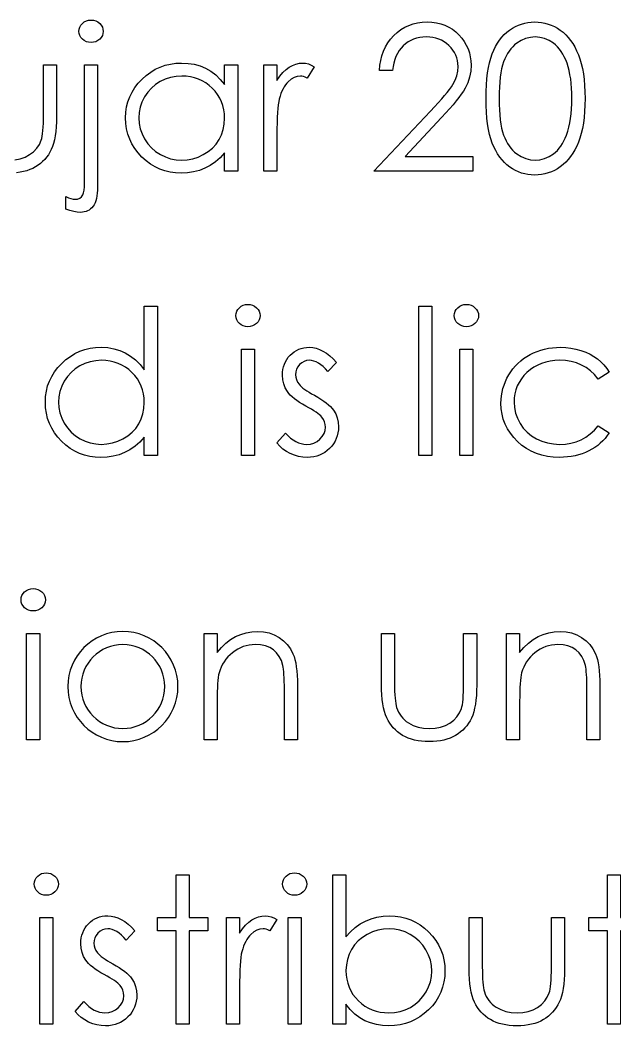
# Model space of a CAD drawing. Header units: millimetres. Extents: x -143 to 157, y 0 to 129.
# Drawn here: x -20.26 to -5.97, y 105.12 to 129.3 of the extents above; entities that cross this region are included whole.
import ezdxf

# ---------------------------------------------------------------- set-up
doc = ezdxf.new("R2010")
doc.units = ezdxf.units.MM

msp = doc.modelspace()

# ---------------------------------------------------------------- linework, layer by layer
at = {"color": 7, "linetype": 'Continuous', "flags": 128}
for points in [[(-18.556, 129.297), (-18.497, 129.292), (-18.443, 129.277), (-18.394, 129.252), (-18.349, 129.218), (-18.312, 129.176), (-18.285, 129.13), (-18.27, 129.08), (-18.264, 129.026), (-18.264, 129.026), (-18.27, 128.974), (-18.285, 128.925), (-18.312, 128.879), (-18.349, 128.838), (-18.394, 128.803), (-18.443, 128.778), (-18.497, 128.763), (-18.556, 128.759), (-18.556, 128.759), (-18.615, 128.763), (-18.669, 128.778), (-18.718, 128.803), (-18.763, 128.838), (-18.8, 128.879), (-18.826, 128.925), (-18.842, 128.974), (-18.847, 129.026), (-18.847, 129.026), (-18.842, 129.08), (-18.826, 129.13), (-18.8, 129.176), (-18.763, 129.218), (-18.718, 129.252), (-18.669, 129.277), (-18.615, 129.292), (-18.556, 129.297)], [(-11.309, 128.085), (-11.623, 128.085), (-11.623, 128.085), (-11.615, 128.21), (-11.596, 128.329), (-11.569, 128.442), (-11.531, 128.55), (-11.484, 128.652), (-11.427, 128.749), (-11.361, 128.839), (-11.284, 128.924), (-11.201, 129.001), (-11.112, 129.068), (-11.019, 129.124), (-10.921, 129.17), (-10.818, 129.206), (-10.711, 129.232), (-10.599, 129.247), (-10.482, 129.252), (-10.482, 129.252), (-10.367, 129.247), (-10.257, 129.232), (-10.153, 129.209), (-10.054, 129.175), (-9.961, 129.131), (-9.874, 129.078), (-9.792, 129.015), (-9.717, 128.942), (-9.648, 128.863), (-9.589, 128.78), (-9.539, 128.694), (-9.497, 128.605), (-9.466, 128.512), (-9.443, 128.415), (-9.429, 128.315), (-9.424, 128.212), (-9.424, 128.212), (-9.433, 128.066), (-9.461, 127.925), (-9.506, 127.789), (-9.569, 127.657), (-9.61, 127.59), (-9.659, 127.516), (-9.717, 127.437), (-9.783, 127.353), (-9.858, 127.262), (-9.94, 127.166), (-10.032, 127.064), (-10.132, 126.956), (-10.132, 126.956), (-11.008, 126.021), (-11.008, 126.021), (-9.379, 126.021), (-9.379, 126.021), (-9.379, 125.662), (-9.379, 125.662), (-11.758, 125.662), (-11.758, 125.662), (-10.4, 127.111), (-10.4, 127.111), (-10.301, 127.215), (-10.212, 127.311), (-10.131, 127.401), (-10.06, 127.484), (-9.997, 127.56), (-9.943, 127.629), (-9.899, 127.691), (-9.863, 127.747), (-9.809, 127.852), (-9.769, 127.96), (-9.746, 128.07), (-9.738, 128.184), (-9.738, 128.184), (-9.742, 128.255), (-9.752, 128.324), (-9.769, 128.39), (-9.793, 128.454), (-9.825, 128.515), (-9.863, 128.573), (-9.907, 128.63), (-9.959, 128.684), (-10.015, 128.733), (-10.075, 128.775), (-10.137, 128.811), (-10.203, 128.841), (-10.273, 128.864), (-10.344, 128.88), (-10.419, 128.89), (-10.498, 128.893), (-10.498, 128.893), (-10.58, 128.89), (-10.658, 128.88), (-10.733, 128.863), (-10.805, 128.84), (-10.873, 128.81), (-10.937, 128.774), (-10.998, 128.73), (-11.056, 128.681), (-11.108, 128.625), (-11.155, 128.564), (-11.195, 128.498), (-11.23, 128.426), (-11.259, 128.349), (-11.282, 128.266), (-11.298, 128.179), (-11.309, 128.085)], [(-9.065, 127.411), (-9.063, 127.579), (-9.056, 127.738), (-9.044, 127.887), (-9.028, 128.026), (-9.008, 128.155), (-8.982, 128.274), (-8.952, 128.383), (-8.917, 128.483), (-8.879, 128.575), (-8.836, 128.661), (-8.789, 128.741), (-8.739, 128.816), (-8.685, 128.885), (-8.627, 128.948), (-8.565, 129.005), (-8.5, 129.057), (-8.431, 129.102), (-8.36, 129.142), (-8.288, 129.176), (-8.213, 129.203), (-8.136, 129.225), (-8.058, 129.24), (-7.978, 129.249), (-7.895, 129.252), (-7.895, 129.252), (-7.812, 129.249), (-7.73, 129.24), (-7.651, 129.225), (-7.573, 129.203), (-7.497, 129.176), (-7.423, 129.142), (-7.351, 129.102), (-7.282, 129.056), (-7.215, 129.004), (-7.151, 128.945), (-7.092, 128.881), (-7.036, 128.81), (-6.983, 128.733), (-6.934, 128.651), (-6.889, 128.562), (-6.847, 128.466), (-6.81, 128.364), (-6.777, 128.253), (-6.75, 128.134), (-6.727, 128.006), (-6.71, 127.87), (-6.697, 127.725), (-6.69, 127.572), (-6.687, 127.411), (-6.687, 127.411), (-6.69, 127.25), (-6.697, 127.098), (-6.71, 126.954), (-6.726, 126.819), (-6.749, 126.692), (-6.776, 126.573), (-6.808, 126.462), (-6.845, 126.361), (-6.886, 126.266), (-6.931, 126.178), (-6.98, 126.095), (-7.032, 126.018), (-7.088, 125.947), (-7.149, 125.883), (-7.212, 125.824), (-7.28, 125.771), (-7.35, 125.725), (-7.422, 125.684), (-7.496, 125.65), (-7.572, 125.622), (-7.65, 125.601), (-7.73, 125.585), (-7.812, 125.575), (-7.895, 125.573), (-7.895, 125.573), (-7.978, 125.575), (-8.058, 125.585), (-8.136, 125.6), (-8.212, 125.621), (-8.286, 125.648), (-8.359, 125.681), (-8.429, 125.721), (-8.497, 125.765), (-8.562, 125.817), (-8.624, 125.873), (-8.681, 125.937), (-8.735, 126.006), (-8.786, 126.08), (-8.833, 126.161), (-8.876, 126.248), (-8.915, 126.34), (-8.95, 126.441), (-8.981, 126.551), (-9.006, 126.671), (-9.028, 126.8), (-9.044, 126.938), (-9.056, 127.086), (-9.063, 127.244), (-9.065, 127.411)], [(-8.751, 127.412), (-8.75, 127.272), (-8.744, 127.14), (-8.736, 127.017), (-8.725, 126.903), (-8.709, 126.798), (-8.691, 126.701), (-8.669, 126.614), (-8.644, 126.535), (-8.615, 126.463), (-8.584, 126.396), (-8.549, 126.333), (-8.511, 126.274), (-8.47, 126.22), (-8.426, 126.171), (-8.378, 126.126), (-8.328, 126.085), (-8.221, 126.018), (-8.112, 125.97), (-8, 125.941), (-7.885, 125.932), (-7.885, 125.932), (-7.769, 125.941), (-7.657, 125.969), (-7.549, 126.016), (-7.444, 126.082), (-7.395, 126.122), (-7.348, 126.166), (-7.305, 126.216), (-7.264, 126.27), (-7.227, 126.328), (-7.193, 126.392), (-7.162, 126.46), (-7.134, 126.532), (-7.134, 126.532), (-7.103, 126.626), (-7.076, 126.725), (-7.053, 126.828), (-7.034, 126.935), (-7.02, 127.047), (-7.01, 127.164), (-7.003, 127.286), (-7.001, 127.412), (-7.001, 127.412), (-7.003, 127.539), (-7.008, 127.659), (-7.018, 127.773), (-7.031, 127.882), (-7.048, 127.985), (-7.067, 128.082), (-7.092, 128.173), (-7.119, 128.259), (-7.15, 128.339), (-7.184, 128.412), (-7.22, 128.481), (-7.259, 128.544), (-7.301, 128.601), (-7.347, 128.653), (-7.395, 128.7), (-7.445, 128.74), (-7.551, 128.807), (-7.659, 128.855), (-7.77, 128.883), (-7.885, 128.893), (-7.885, 128.893), (-8, 128.883), (-8.113, 128.855), (-8.222, 128.807), (-8.328, 128.74), (-8.378, 128.7), (-8.425, 128.655), (-8.469, 128.606), (-8.51, 128.552), (-8.548, 128.494), (-8.583, 128.43), (-8.615, 128.363), (-8.643, 128.291), (-8.669, 128.212), (-8.69, 128.125), (-8.709, 128.029), (-8.724, 127.923), (-8.736, 127.809), (-8.744, 127.686), (-8.75, 127.553), (-8.751, 127.412)], [(-20.385, 125.94), (-20.256, 125.965), (-20.138, 126.006), (-20.032, 126.063), (-19.938, 126.134), (-19.861, 126.216), (-19.798, 126.308), (-19.752, 126.41), (-19.752, 126.41), (-19.74, 126.453), (-19.729, 126.504), (-19.72, 126.567), (-19.713, 126.64), (-19.707, 126.723), (-19.703, 126.816), (-19.701, 126.92), (-19.7, 127.034), (-19.7, 127.034), (-19.7, 128.22), (-19.7, 128.22), (-19.386, 128.22), (-19.386, 128.22), (-19.386, 126.975), (-19.386, 126.975), (-19.388, 126.848), (-19.394, 126.729), (-19.403, 126.617), (-19.417, 126.515), (-19.435, 126.42), (-19.457, 126.333), (-19.483, 126.255), (-19.512, 126.184), (-19.546, 126.12), (-19.583, 126.059), (-19.625, 126.001), (-19.67, 125.947), (-19.72, 125.897), (-19.773, 125.85), (-19.83, 125.807), (-19.892, 125.768), (-19.957, 125.732), (-20.027, 125.702), (-20.1, 125.676), (-20.177, 125.655), (-20.259, 125.639), (-20.345, 125.627)], [(-18.713, 128.22), (-18.399, 128.22), (-18.399, 128.22), (-18.399, 125.289), (-18.399, 125.289), (-18.4, 125.211), (-18.406, 125.139), (-18.414, 125.073), (-18.426, 125.011), (-18.441, 124.956), (-18.46, 124.905), (-18.482, 124.86), (-18.508, 124.821), (-18.537, 124.787), (-18.568, 124.757), (-18.601, 124.732), (-18.638, 124.712), (-18.676, 124.696), (-18.718, 124.684), (-18.761, 124.677), (-18.807, 124.675), (-18.807, 124.675), (-18.889, 124.68), (-18.974, 124.696), (-19.065, 124.721), (-19.162, 124.756), (-19.162, 124.756), (-19.162, 125.058), (-19.162, 125.058), (-19.101, 125.028), (-19.044, 125.007), (-18.99, 124.994), (-18.939, 124.989), (-18.939, 124.989), (-18.88, 124.996), (-18.828, 125.017), (-18.786, 125.051), (-18.751, 125.099), (-18.751, 125.099), (-18.734, 125.144), (-18.722, 125.207), (-18.715, 125.29), (-18.713, 125.391), (-18.713, 125.391), (-18.713, 128.22)], [(-15.033, 128.22), (-15.033, 125.662), (-15.033, 125.662), (-15.347, 125.662), (-15.347, 125.662), (-15.347, 126.105), (-15.347, 126.105), (-15.456, 125.987), (-15.57, 125.886), (-15.692, 125.802), (-15.82, 125.735), (-15.954, 125.683), (-16.093, 125.647), (-16.24, 125.625), (-16.392, 125.618), (-16.392, 125.618), (-16.527, 125.624), (-16.658, 125.642), (-16.783, 125.672), (-16.904, 125.714), (-17.019, 125.769), (-17.13, 125.836), (-17.235, 125.914), (-17.335, 126.005), (-17.427, 126.105), (-17.506, 126.209), (-17.573, 126.319), (-17.628, 126.435), (-17.671, 126.556), (-17.701, 126.681), (-17.719, 126.812), (-17.726, 126.948), (-17.726, 126.948), (-17.719, 127.081), (-17.701, 127.21), (-17.67, 127.334), (-17.627, 127.453), (-17.571, 127.567), (-17.504, 127.675), (-17.424, 127.78), (-17.332, 127.879), (-17.231, 127.969), (-17.124, 128.048), (-17.013, 128.114), (-16.897, 128.168), (-16.776, 128.211), (-16.649, 128.241), (-16.518, 128.259), (-16.382, 128.265), (-16.382, 128.265), (-16.226, 128.257), (-16.077, 128.234), (-15.936, 128.195), (-15.803, 128.141), (-15.678, 128.07), (-15.559, 127.98), (-15.45, 127.873), (-15.347, 127.747), (-15.347, 127.747), (-15.347, 128.22), (-15.347, 128.22), (-15.033, 128.22)], [(-14.405, 128.22), (-14.091, 128.22), (-14.091, 128.22), (-14.091, 127.844), (-14.091, 127.844), (-14.02, 127.947), (-13.946, 128.036), (-13.871, 128.108), (-13.794, 128.165), (-13.715, 128.209), (-13.633, 128.24), (-13.551, 128.259), (-13.467, 128.265), (-13.467, 128.265), (-13.402, 128.259), (-13.335, 128.243), (-13.265, 128.216), (-13.194, 128.177), (-13.194, 128.177), (-13.366, 127.905), (-13.366, 127.905), (-13.412, 127.925), (-13.454, 127.94), (-13.492, 127.948), (-13.527, 127.951), (-13.527, 127.951), (-13.602, 127.942), (-13.676, 127.917), (-13.748, 127.875), (-13.82, 127.816), (-13.854, 127.78), (-13.886, 127.74), (-13.916, 127.695), (-13.944, 127.645), (-13.97, 127.59), (-13.994, 127.532), (-14.015, 127.468), (-14.035, 127.4), (-14.035, 127.4), (-14.048, 127.339), (-14.059, 127.264), (-14.069, 127.175), (-14.077, 127.072), (-14.083, 126.955), (-14.088, 126.825), (-14.09, 126.68), (-14.091, 126.522), (-14.091, 126.522), (-14.091, 125.662), (-14.091, 125.662), (-14.405, 125.662), (-14.405, 125.662), (-14.405, 128.22)], [(-16.378, 127.951), (-16.515, 127.942), (-16.647, 127.918), (-16.774, 127.877), (-16.895, 127.819), (-17.007, 127.747), (-17.107, 127.661), (-17.196, 127.562), (-17.272, 127.449), (-17.333, 127.328), (-17.376, 127.203), (-17.403, 127.076), (-17.412, 126.945), (-17.412, 126.945), (-17.402, 126.814), (-17.376, 126.687), (-17.332, 126.562), (-17.271, 126.44), (-17.193, 126.326), (-17.105, 126.226), (-17.004, 126.139), (-16.891, 126.066), (-16.77, 126.007), (-16.645, 125.965), (-16.515, 125.94), (-16.381, 125.932), (-16.381, 125.932), (-16.245, 125.94), (-16.112, 125.965), (-15.984, 126.006), (-15.859, 126.064), (-15.744, 126.136), (-15.641, 126.22), (-15.554, 126.317), (-15.481, 126.424), (-15.422, 126.541), (-15.38, 126.666), (-15.356, 126.797), (-15.347, 126.936), (-15.347, 126.936), (-15.352, 127.041), (-15.366, 127.143), (-15.389, 127.241), (-15.422, 127.333), (-15.464, 127.421), (-15.515, 127.506), (-15.575, 127.585), (-15.645, 127.66), (-15.722, 127.728), (-15.802, 127.787), (-15.888, 127.837), (-15.977, 127.878), (-16.071, 127.91), (-16.169, 127.933), (-16.272, 127.947), (-16.378, 127.951)], [(-16.963, 122.419), (-16.963, 118.829), (-16.963, 118.829), (-17.277, 118.829), (-17.277, 118.829), (-17.277, 119.271), (-17.277, 119.271), (-17.386, 119.154), (-17.5, 119.053), (-17.622, 118.969), (-17.749, 118.901), (-17.883, 118.85), (-18.023, 118.814), (-18.169, 118.791), (-18.322, 118.784), (-18.322, 118.784), (-18.457, 118.79), (-18.587, 118.809), (-18.713, 118.839), (-18.833, 118.881), (-18.948, 118.936), (-19.059, 119.002), (-19.164, 119.081), (-19.265, 119.172), (-19.356, 119.271), (-19.436, 119.376), (-19.502, 119.486), (-19.558, 119.602), (-19.6, 119.722), (-19.631, 119.848), (-19.649, 119.979), (-19.655, 120.115), (-19.655, 120.115), (-19.649, 120.248), (-19.631, 120.377), (-19.6, 120.501), (-19.556, 120.62), (-19.501, 120.733), (-19.434, 120.842), (-19.354, 120.946), (-19.261, 121.045), (-19.16, 121.136), (-19.054, 121.214), (-18.943, 121.281), (-18.826, 121.335), (-18.705, 121.378), (-18.579, 121.408), (-18.448, 121.425), (-18.312, 121.432), (-18.312, 121.432), (-18.155, 121.423), (-18.007, 121.398), (-17.866, 121.355), (-17.733, 121.296), (-17.607, 121.221), (-17.489, 121.128), (-17.379, 121.018), (-17.277, 120.892), (-17.277, 120.892), (-17.277, 122.419), (-17.277, 122.419), (-16.963, 122.419)], [(-14.788, 122.464), (-14.73, 122.459), (-14.676, 122.444), (-14.626, 122.419), (-14.581, 122.384), (-14.543, 122.343), (-14.517, 122.297), (-14.5, 122.247), (-14.495, 122.193), (-14.495, 122.193), (-14.5, 122.14), (-14.517, 122.091), (-14.543, 122.046), (-14.581, 122.004), (-14.626, 121.97), (-14.676, 121.945), (-14.73, 121.93), (-14.788, 121.925), (-14.788, 121.925), (-14.845, 121.93), (-14.898, 121.945), (-14.948, 121.97), (-14.993, 122.004), (-15.03, 122.046), (-15.056, 122.091), (-15.073, 122.14), (-15.078, 122.193), (-15.078, 122.193), (-15.073, 122.247), (-15.056, 122.297), (-15.03, 122.343), (-14.993, 122.384), (-14.948, 122.419), (-14.898, 122.444), (-14.845, 122.459), (-14.788, 122.464)], [(-10.681, 122.419), (-10.367, 122.419), (-10.367, 122.419), (-10.367, 118.829), (-10.367, 118.829), (-10.681, 118.829), (-10.681, 118.829), (-10.681, 122.419)], [(-9.538, 122.464), (-9.48, 122.459), (-9.426, 122.444), (-9.376, 122.419), (-9.331, 122.384), (-9.293, 122.343), (-9.267, 122.297), (-9.25, 122.247), (-9.245, 122.193), (-9.245, 122.193), (-9.25, 122.14), (-9.267, 122.091), (-9.293, 122.046), (-9.331, 122.004), (-9.376, 121.97), (-9.426, 121.945), (-9.48, 121.93), (-9.538, 121.925), (-9.538, 121.925), (-9.595, 121.93), (-9.648, 121.945), (-9.698, 121.97), (-9.743, 122.004), (-9.78, 122.046), (-9.806, 122.091), (-9.823, 122.14), (-9.828, 122.193), (-9.828, 122.193), (-9.823, 122.247), (-9.806, 122.297), (-9.78, 122.343), (-9.743, 122.384), (-9.698, 122.419), (-9.648, 122.444), (-9.595, 122.459), (-9.538, 122.464)], [(-14.944, 121.387), (-14.629, 121.387), (-14.629, 121.387), (-14.629, 118.829), (-14.629, 118.829), (-14.944, 118.829), (-14.944, 118.829), (-14.944, 121.387)], [(-12.655, 121.068), (-12.868, 120.848), (-12.868, 120.848), (-12.924, 120.911), (-12.98, 120.966), (-13.037, 121.012), (-13.091, 121.05), (-13.147, 121.08), (-13.201, 121.101), (-13.256, 121.113), (-13.31, 121.118), (-13.31, 121.118), (-13.376, 121.111), (-13.437, 121.092), (-13.494, 121.059), (-13.545, 121.014), (-13.588, 120.96), (-13.618, 120.902), (-13.636, 120.84), (-13.642, 120.773), (-13.642, 120.773), (-13.637, 120.713), (-13.621, 120.655), (-13.593, 120.597), (-13.555, 120.541), (-13.555, 120.541), (-13.531, 120.512), (-13.5, 120.483), (-13.464, 120.451), (-13.421, 120.419), (-13.372, 120.386), (-13.317, 120.351), (-13.257, 120.315), (-13.19, 120.278), (-13.19, 120.278), (-13.109, 120.231), (-13.034, 120.186), (-12.966, 120.14), (-12.905, 120.095), (-12.851, 120.05), (-12.804, 120.006), (-12.763, 119.962), (-12.729, 119.919), (-12.729, 119.919), (-12.678, 119.828), (-12.64, 119.732), (-12.618, 119.63), (-12.61, 119.523), (-12.61, 119.523), (-12.614, 119.447), (-12.624, 119.375), (-12.64, 119.304), (-12.664, 119.238), (-12.694, 119.173), (-12.731, 119.112), (-12.774, 119.054), (-12.825, 118.999), (-12.88, 118.948), (-12.938, 118.905), (-13, 118.868), (-13.065, 118.838), (-13.134, 118.814), (-13.206, 118.797), (-13.281, 118.788), (-13.36, 118.784), (-13.36, 118.784), (-13.466, 118.79), (-13.569, 118.807), (-13.67, 118.836), (-13.769, 118.876), (-13.862, 118.927), (-13.947, 118.986), (-14.023, 119.054), (-14.091, 119.131), (-14.091, 119.131), (-13.883, 119.368), (-13.883, 119.368), (-13.822, 119.304), (-13.761, 119.25), (-13.699, 119.203), (-13.637, 119.166), (-13.573, 119.136), (-13.508, 119.115), (-13.442, 119.102), (-13.376, 119.098), (-13.376, 119.098), (-13.285, 119.106), (-13.202, 119.129), (-13.126, 119.167), (-13.056, 119.221), (-12.999, 119.285), (-12.957, 119.355), (-12.933, 119.429), (-12.924, 119.51), (-12.924, 119.51), (-12.93, 119.576), (-12.946, 119.64), (-12.973, 119.698), (-13.011, 119.754), (-13.011, 119.754), (-13.035, 119.78), (-13.067, 119.809), (-13.105, 119.84), (-13.15, 119.872), (-13.202, 119.906), (-13.261, 119.941), (-13.326, 119.978), (-13.398, 120.017), (-13.398, 120.017), (-13.476, 120.062), (-13.548, 120.106), (-13.612, 120.15), (-13.671, 120.193), (-13.723, 120.237), (-13.768, 120.28), (-13.807, 120.324), (-13.839, 120.367), (-13.839, 120.367), (-13.89, 120.456), (-13.927, 120.552), (-13.949, 120.653), (-13.956, 120.761), (-13.956, 120.761), (-13.954, 120.831), (-13.945, 120.899), (-13.93, 120.963), (-13.911, 121.025), (-13.885, 121.083), (-13.853, 121.139), (-13.816, 121.191), (-13.773, 121.24), (-13.726, 121.285), (-13.675, 121.324), (-13.622, 121.357), (-13.566, 121.384), (-13.506, 121.405), (-13.444, 121.42), (-13.379, 121.429), (-13.31, 121.432), (-13.31, 121.432), (-13.229, 121.426), (-13.147, 121.409), (-13.065, 121.38), (-12.983, 121.34), (-12.902, 121.289), (-12.82, 121.227), (-12.737, 121.153), (-12.655, 121.068)], [(-9.694, 121.387), (-9.379, 121.387), (-9.379, 121.387), (-9.379, 118.829), (-9.379, 118.829), (-9.694, 118.829), (-9.694, 118.829), (-9.694, 121.387)], [(-6.104, 120.832), (-6.367, 120.669), (-6.367, 120.669), (-6.456, 120.774), (-6.553, 120.865), (-6.658, 120.942), (-6.77, 121.005), (-6.89, 121.054), (-7.019, 121.089), (-7.154, 121.11), (-7.298, 121.118), (-7.298, 121.118), (-7.413, 121.113), (-7.524, 121.099), (-7.629, 121.076), (-7.729, 121.045), (-7.824, 121.003), (-7.915, 120.953), (-8, 120.894), (-8.081, 120.825), (-8.154, 120.75), (-8.217, 120.671), (-8.271, 120.588), (-8.314, 120.501), (-8.349, 120.411), (-8.373, 120.316), (-8.387, 120.217), (-8.392, 120.115), (-8.392, 120.115), (-8.383, 119.981), (-8.357, 119.851), (-8.312, 119.725), (-8.249, 119.603), (-8.171, 119.49), (-8.079, 119.39), (-7.974, 119.304), (-7.856, 119.231), (-7.727, 119.173), (-7.591, 119.131), (-7.447, 119.107), (-7.296, 119.098), (-7.296, 119.098), (-7.157, 119.105), (-7.024, 119.126), (-6.899, 119.161), (-6.779, 119.21), (-6.666, 119.274), (-6.56, 119.351), (-6.46, 119.442), (-6.367, 119.547), (-6.367, 119.547), (-6.104, 119.375), (-6.104, 119.375), (-6.152, 119.307), (-6.203, 119.242), (-6.259, 119.182), (-6.319, 119.126), (-6.382, 119.073), (-6.45, 119.025), (-6.522, 118.98), (-6.597, 118.939), (-6.675, 118.903), (-6.757, 118.871), (-6.84, 118.844), (-6.927, 118.823), (-7.016, 118.806), (-7.109, 118.794), (-7.203, 118.786), (-7.301, 118.784), (-7.301, 118.784), (-7.449, 118.79), (-7.591, 118.808), (-7.726, 118.837), (-7.855, 118.879), (-7.978, 118.932), (-8.094, 118.997), (-8.204, 119.074), (-8.307, 119.163), (-8.401, 119.261), (-8.481, 119.364), (-8.55, 119.471), (-8.606, 119.584), (-8.65, 119.703), (-8.681, 119.825), (-8.7, 119.954), (-8.706, 120.087), (-8.706, 120.087), (-8.704, 120.177), (-8.694, 120.266), (-8.68, 120.354), (-8.659, 120.44), (-8.633, 120.524), (-8.601, 120.606), (-8.563, 120.687), (-8.52, 120.766), (-8.471, 120.843), (-8.418, 120.914), (-8.36, 120.982), (-8.298, 121.045), (-8.232, 121.104), (-8.161, 121.159), (-8.085, 121.209), (-8.006, 121.256), (-7.923, 121.297), (-7.838, 121.333), (-7.75, 121.363), (-7.66, 121.387), (-7.567, 121.407), (-7.472, 121.42), (-7.375, 121.429), (-7.275, 121.432), (-7.275, 121.432), (-7.149, 121.427), (-7.025, 121.412), (-6.904, 121.388), (-6.785, 121.354), (-6.671, 121.312), (-6.566, 121.264), (-6.471, 121.21), (-6.384, 121.15), (-6.304, 121.084), (-6.231, 121.009), (-6.164, 120.925), (-6.104, 120.832)], [(-18.308, 121.118), (-18.445, 121.109), (-18.577, 121.085), (-18.703, 121.043), (-18.824, 120.986), (-18.936, 120.913), (-19.037, 120.827), (-19.125, 120.728), (-19.201, 120.616), (-19.262, 120.495), (-19.306, 120.37), (-19.333, 120.243), (-19.341, 120.111), (-19.341, 120.111), (-19.332, 119.981), (-19.306, 119.853), (-19.262, 119.729), (-19.2, 119.607), (-19.123, 119.493), (-19.035, 119.393), (-18.934, 119.306), (-18.821, 119.232), (-18.699, 119.173), (-18.574, 119.132), (-18.444, 119.107), (-18.31, 119.098), (-18.31, 119.098), (-18.174, 119.107), (-18.042, 119.131), (-17.914, 119.173), (-17.789, 119.231), (-17.673, 119.303), (-17.571, 119.387), (-17.484, 119.483), (-17.41, 119.59), (-17.352, 119.708), (-17.31, 119.832), (-17.285, 119.963), (-17.277, 120.102), (-17.277, 120.102), (-17.282, 120.208), (-17.296, 120.31), (-17.319, 120.407), (-17.351, 120.5), (-17.393, 120.588), (-17.444, 120.672), (-17.505, 120.752), (-17.575, 120.827), (-17.651, 120.895), (-17.732, 120.954), (-17.817, 121.004), (-17.907, 121.045), (-18, 121.077), (-18.099, 121.099), (-18.201, 121.113), (-18.308, 121.118)], [(-19.948, 115.63), (-19.89, 115.625), (-19.836, 115.611), (-19.786, 115.585), (-19.741, 115.551), (-19.703, 115.51), (-19.677, 115.463), (-19.661, 115.414), (-19.655, 115.36), (-19.655, 115.36), (-19.661, 115.307), (-19.677, 115.258), (-19.703, 115.212), (-19.741, 115.171), (-19.786, 115.137), (-19.836, 115.111), (-19.89, 115.097), (-19.948, 115.092), (-19.948, 115.092), (-20.006, 115.097), (-20.058, 115.111), (-20.108, 115.137), (-20.153, 115.171), (-20.19, 115.212), (-20.217, 115.258), (-20.233, 115.307), (-20.238, 115.36), (-20.238, 115.36), (-20.233, 115.414), (-20.217, 115.463), (-20.19, 115.51), (-20.153, 115.551), (-20.108, 115.585), (-20.058, 115.611), (-20.006, 115.625), (-19.948, 115.63)], [(-20.104, 114.553), (-19.79, 114.553), (-19.79, 114.553), (-19.79, 111.996), (-19.79, 111.996), (-20.104, 111.996), (-20.104, 111.996), (-20.104, 114.553)], [(-15.841, 114.553), (-15.527, 114.553), (-15.527, 114.553), (-15.527, 114.092), (-15.527, 114.092), (-15.424, 114.215), (-15.316, 114.321), (-15.202, 114.408), (-15.083, 114.478), (-14.959, 114.53), (-14.829, 114.568), (-14.694, 114.591), (-14.554, 114.598), (-14.554, 114.598), (-14.412, 114.589), (-14.279, 114.563), (-14.154, 114.517), (-14.038, 114.454), (-13.933, 114.375), (-13.841, 114.284), (-13.766, 114.18), (-13.705, 114.064), (-13.679, 113.999), (-13.658, 113.925), (-13.639, 113.842), (-13.624, 113.751), (-13.613, 113.652), (-13.604, 113.544), (-13.599, 113.427), (-13.597, 113.302), (-13.597, 113.302), (-13.597, 111.996), (-13.597, 111.996), (-13.912, 111.996), (-13.912, 111.996), (-13.912, 113.199), (-13.912, 113.199), (-13.912, 113.303), (-13.914, 113.399), (-13.916, 113.485), (-13.921, 113.563), (-13.926, 113.631), (-13.933, 113.69), (-13.94, 113.74), (-13.949, 113.781), (-13.949, 113.781), (-13.984, 113.899), (-14.034, 114.001), (-14.097, 114.087), (-14.174, 114.158), (-14.263, 114.213), (-14.366, 114.253), (-14.481, 114.276), (-14.608, 114.284), (-14.608, 114.284), (-14.684, 114.281), (-14.758, 114.272), (-14.83, 114.257), (-14.899, 114.236), (-14.967, 114.208), (-15.033, 114.175), (-15.097, 114.135), (-15.159, 114.089), (-15.217, 114.039), (-15.27, 113.986), (-15.317, 113.93), (-15.36, 113.871), (-15.397, 113.81), (-15.429, 113.745), (-15.457, 113.677), (-15.479, 113.607), (-15.479, 113.607), (-15.49, 113.555), (-15.5, 113.493), (-15.508, 113.422), (-15.515, 113.341), (-15.52, 113.251), (-15.524, 113.15), (-15.526, 113.04), (-15.527, 112.92), (-15.527, 112.92), (-15.527, 111.996), (-15.527, 111.996), (-15.841, 111.996), (-15.841, 111.996), (-15.841, 114.553)], [(-11.578, 114.553), (-11.264, 114.553), (-11.264, 114.553), (-11.264, 113.367), (-11.264, 113.367), (-11.263, 113.263), (-11.261, 113.167), (-11.257, 113.08), (-11.251, 113), (-11.244, 112.93), (-11.236, 112.868), (-11.226, 112.815), (-11.214, 112.769), (-11.214, 112.769), (-11.193, 112.712), (-11.169, 112.658), (-11.139, 112.608), (-11.106, 112.56), (-11.068, 112.515), (-11.026, 112.474), (-10.981, 112.435), (-10.93, 112.4), (-10.82, 112.341), (-10.7, 112.299), (-10.569, 112.273), (-10.429, 112.265), (-10.429, 112.265), (-10.289, 112.273), (-10.16, 112.298), (-10.042, 112.339), (-9.935, 112.397), (-9.842, 112.468), (-9.764, 112.55), (-9.702, 112.641), (-9.656, 112.744), (-9.656, 112.744), (-9.644, 112.786), (-9.633, 112.838), (-9.624, 112.9), (-9.616, 112.973), (-9.611, 113.057), (-9.607, 113.15), (-9.605, 113.254), (-9.604, 113.367), (-9.604, 113.367), (-9.604, 114.553), (-9.604, 114.553), (-9.29, 114.553), (-9.29, 114.553), (-9.29, 113.308), (-9.29, 113.308), (-9.292, 113.181), (-9.297, 113.062), (-9.307, 112.951), (-9.321, 112.848), (-9.339, 112.753), (-9.361, 112.667), (-9.386, 112.588), (-9.416, 112.517), (-9.45, 112.453), (-9.487, 112.392), (-9.529, 112.334), (-9.574, 112.28), (-9.623, 112.23), (-9.677, 112.184), (-9.734, 112.14), (-9.796, 112.101), (-9.861, 112.066), (-9.931, 112.035), (-10.004, 112.01), (-10.081, 111.989), (-10.163, 111.972), (-10.249, 111.96), (-10.338, 111.953), (-10.432, 111.951), (-10.432, 111.951), (-10.525, 111.953), (-10.615, 111.96), (-10.7, 111.972), (-10.782, 111.989), (-10.86, 112.01), (-10.934, 112.035), (-11.004, 112.066), (-11.07, 112.101), (-11.132, 112.14), (-11.19, 112.184), (-11.244, 112.231), (-11.294, 112.281), (-11.339, 112.336), (-11.38, 112.394), (-11.418, 112.456), (-11.452, 112.521), (-11.481, 112.592), (-11.507, 112.672), (-11.529, 112.761), (-11.547, 112.858), (-11.561, 112.964), (-11.57, 113.078), (-11.576, 113.2), (-11.578, 113.331), (-11.578, 113.331), (-11.578, 114.553)], [(-8.572, 114.553), (-8.258, 114.553), (-8.258, 114.553), (-8.258, 114.092), (-8.258, 114.092), (-8.155, 114.215), (-8.047, 114.321), (-7.933, 114.408), (-7.814, 114.478), (-7.69, 114.53), (-7.56, 114.568), (-7.425, 114.591), (-7.285, 114.598), (-7.285, 114.598), (-7.143, 114.589), (-7.01, 114.563), (-6.885, 114.517), (-6.769, 114.454), (-6.663, 114.375), (-6.572, 114.284), (-6.496, 114.18), (-6.435, 114.064), (-6.41, 113.999), (-6.388, 113.925), (-6.37, 113.842), (-6.355, 113.751), (-6.344, 113.652), (-6.335, 113.544), (-6.33, 113.427), (-6.328, 113.302), (-6.328, 113.302), (-6.328, 111.996), (-6.328, 111.996), (-6.642, 111.996), (-6.642, 111.996), (-6.642, 113.199), (-6.642, 113.199), (-6.643, 113.303), (-6.644, 113.399), (-6.647, 113.485), (-6.651, 113.563), (-6.657, 113.631), (-6.663, 113.69), (-6.671, 113.74), (-6.679, 113.781), (-6.679, 113.781), (-6.715, 113.899), (-6.765, 114.001), (-6.828, 114.087), (-6.905, 114.158), (-6.994, 114.213), (-7.097, 114.253), (-7.212, 114.276), (-7.339, 114.284), (-7.339, 114.284), (-7.415, 114.281), (-7.489, 114.272), (-7.561, 114.257), (-7.63, 114.236), (-7.698, 114.208), (-7.764, 114.175), (-7.828, 114.135), (-7.89, 114.089), (-7.948, 114.039), (-8, 113.986), (-8.048, 113.93), (-8.091, 113.871), (-8.128, 113.81), (-8.16, 113.745), (-8.188, 113.677), (-8.209, 113.607), (-8.209, 113.607), (-8.221, 113.555), (-8.23, 113.493), (-8.239, 113.422), (-8.246, 113.341), (-8.251, 113.251), (-8.255, 113.15), (-8.257, 113.04), (-8.258, 112.92), (-8.258, 112.92), (-8.258, 111.996), (-8.258, 111.996), (-8.572, 111.996), (-8.572, 111.996), (-8.572, 114.553)], [(-19.634, 108.797), (-19.576, 108.792), (-19.522, 108.777), (-19.472, 108.752), (-19.427, 108.718), (-19.389, 108.676), (-19.363, 108.63), (-19.347, 108.58), (-19.341, 108.526), (-19.341, 108.526), (-19.347, 108.474), (-19.363, 108.425), (-19.389, 108.379), (-19.427, 108.338), (-19.472, 108.303), (-19.522, 108.278), (-19.576, 108.263), (-19.634, 108.259), (-19.634, 108.259), (-19.692, 108.263), (-19.744, 108.278), (-19.794, 108.303), (-19.839, 108.338), (-19.876, 108.379), (-19.903, 108.425), (-19.919, 108.474), (-19.924, 108.526), (-19.924, 108.526), (-19.919, 108.58), (-19.903, 108.63), (-19.876, 108.676), (-19.839, 108.718), (-19.794, 108.752), (-19.744, 108.777), (-19.692, 108.792), (-19.634, 108.797)], [(-16.514, 108.752), (-16.2, 108.752), (-16.2, 108.752), (-16.2, 107.72), (-16.2, 107.72), (-15.751, 107.72), (-15.751, 107.72), (-15.751, 107.406), (-15.751, 107.406), (-16.2, 107.406), (-16.2, 107.406), (-16.2, 105.162), (-16.2, 105.162), (-16.514, 105.162), (-16.514, 105.162), (-16.514, 107.406), (-16.514, 107.406), (-16.963, 107.406), (-16.963, 107.406), (-16.963, 107.72), (-16.963, 107.72), (-16.514, 107.72), (-16.514, 107.72), (-16.514, 108.752)], [(-13.666, 108.797), (-13.608, 108.792), (-13.554, 108.777), (-13.504, 108.752), (-13.459, 108.718), (-13.421, 108.676), (-13.395, 108.63), (-13.379, 108.58), (-13.373, 108.526), (-13.373, 108.526), (-13.379, 108.474), (-13.395, 108.425), (-13.421, 108.379), (-13.459, 108.338), (-13.504, 108.303), (-13.554, 108.278), (-13.608, 108.263), (-13.666, 108.259), (-13.666, 108.259), (-13.724, 108.263), (-13.776, 108.278), (-13.826, 108.303), (-13.871, 108.338), (-13.908, 108.379), (-13.935, 108.425), (-13.951, 108.474), (-13.956, 108.526), (-13.956, 108.526), (-13.951, 108.58), (-13.935, 108.63), (-13.908, 108.676), (-13.871, 108.718), (-13.826, 108.752), (-13.776, 108.777), (-13.724, 108.792), (-13.666, 108.797)], [(-12.745, 105.162), (-12.745, 108.752), (-12.745, 108.752), (-12.431, 108.752), (-12.431, 108.752), (-12.431, 107.256), (-12.431, 107.256), (-12.322, 107.376), (-12.208, 107.479), (-12.087, 107.567), (-11.96, 107.638), (-11.826, 107.693), (-11.686, 107.733), (-11.54, 107.757), (-11.387, 107.765), (-11.387, 107.765), (-11.252, 107.759), (-11.121, 107.74), (-10.996, 107.71), (-10.875, 107.668), (-10.76, 107.614), (-10.649, 107.547), (-10.544, 107.468), (-10.444, 107.377), (-10.352, 107.278), (-10.273, 107.173), (-10.205, 107.063), (-10.15, 106.948), (-10.107, 106.828), (-10.077, 106.703), (-10.059, 106.572), (-10.053, 106.436), (-10.053, 106.436), (-10.059, 106.302), (-10.077, 106.173), (-10.108, 106.049), (-10.151, 105.93), (-10.207, 105.816), (-10.275, 105.707), (-10.355, 105.603), (-10.447, 105.504), (-10.548, 105.413), (-10.655, 105.335), (-10.766, 105.268), (-10.882, 105.214), (-11.003, 105.171), (-11.129, 105.141), (-11.261, 105.124), (-11.397, 105.118), (-11.397, 105.118), (-11.553, 105.125), (-11.701, 105.148), (-11.841, 105.188), (-11.974, 105.242), (-12.1, 105.313), (-12.218, 105.402), (-12.328, 105.51), (-12.431, 105.636), (-12.431, 105.636), (-12.431, 105.162), (-12.431, 105.162), (-12.745, 105.162)], [(-6.149, 108.752), (-5.835, 108.752), (-5.835, 108.752), (-5.835, 107.72), (-5.835, 107.72), (-5.386, 107.72), (-5.386, 107.72), (-5.386, 107.406), (-5.386, 107.406), (-5.835, 107.406), (-5.835, 107.406), (-5.835, 105.162), (-5.835, 105.162), (-6.149, 105.162), (-6.149, 105.162), (-6.149, 107.406), (-6.149, 107.406), (-6.597, 107.406), (-6.597, 107.406), (-6.597, 107.72), (-6.597, 107.72), (-6.149, 107.72), (-6.149, 107.72), (-6.149, 108.752)], [(-19.79, 107.72), (-19.476, 107.72), (-19.476, 107.72), (-19.476, 105.162), (-19.476, 105.162), (-19.79, 105.162), (-19.79, 105.162), (-19.79, 107.72)], [(-17.501, 107.401), (-17.714, 107.182), (-17.714, 107.182), (-17.771, 107.245), (-17.827, 107.299), (-17.883, 107.346), (-17.937, 107.384), (-17.993, 107.413), (-18.047, 107.434), (-18.102, 107.447), (-18.156, 107.451), (-18.156, 107.451), (-18.222, 107.445), (-18.283, 107.425), (-18.34, 107.393), (-18.391, 107.347), (-18.434, 107.293), (-18.464, 107.236), (-18.482, 107.173), (-18.488, 107.107), (-18.488, 107.107), (-18.483, 107.046), (-18.467, 106.988), (-18.439, 106.931), (-18.402, 106.875), (-18.402, 106.875), (-18.377, 106.846), (-18.346, 106.816), (-18.31, 106.785), (-18.267, 106.753), (-18.218, 106.719), (-18.163, 106.685), (-18.103, 106.648), (-18.036, 106.611), (-18.036, 106.611), (-17.955, 106.565), (-17.881, 106.519), (-17.813, 106.473), (-17.752, 106.429), (-17.698, 106.384), (-17.65, 106.34), (-17.609, 106.295), (-17.576, 106.252), (-17.576, 106.252), (-17.524, 106.161), (-17.486, 106.065), (-17.464, 105.964), (-17.456, 105.856), (-17.456, 105.856), (-17.46, 105.781), (-17.47, 105.708), (-17.487, 105.638), (-17.51, 105.571), (-17.541, 105.507), (-17.577, 105.446), (-17.62, 105.387), (-17.671, 105.332), (-17.726, 105.282), (-17.785, 105.238), (-17.846, 105.202), (-17.911, 105.171), (-17.98, 105.148), (-18.052, 105.131), (-18.127, 105.121), (-18.206, 105.118), (-18.206, 105.118), (-18.312, 105.123), (-18.415, 105.141), (-18.516, 105.169), (-18.615, 105.209), (-18.708, 105.26), (-18.793, 105.319), (-18.869, 105.387), (-18.937, 105.464), (-18.937, 105.464), (-18.729, 105.701), (-18.729, 105.701), (-18.669, 105.638), (-18.608, 105.583), (-18.545, 105.537), (-18.483, 105.499), (-18.419, 105.469), (-18.354, 105.448), (-18.289, 105.436), (-18.222, 105.432), (-18.222, 105.432), (-18.132, 105.439), (-18.048, 105.462), (-17.972, 105.5), (-17.902, 105.554), (-17.845, 105.618), (-17.803, 105.688), (-17.779, 105.763), (-17.771, 105.843), (-17.771, 105.843), (-17.776, 105.91), (-17.792, 105.973), (-17.819, 106.032), (-17.857, 106.087), (-17.857, 106.087), (-17.881, 106.114), (-17.913, 106.143), (-17.951, 106.173), (-17.996, 106.206), (-18.048, 106.239), (-18.107, 106.274), (-18.172, 106.312), (-18.244, 106.351), (-18.244, 106.351), (-18.322, 106.395), (-18.394, 106.439), (-18.458, 106.483), (-18.517, 106.527), (-18.569, 106.57), (-18.614, 106.614), (-18.653, 106.657), (-18.685, 106.7), (-18.685, 106.7), (-18.737, 106.789), (-18.773, 106.885), (-18.796, 106.986), (-18.803, 107.094), (-18.803, 107.094), (-18.8, 107.165), (-18.791, 107.232), (-18.777, 107.297), (-18.757, 107.358), (-18.731, 107.416), (-18.699, 107.472), (-18.662, 107.524), (-18.62, 107.574), (-18.572, 107.618), (-18.521, 107.657), (-18.468, 107.69), (-18.412, 107.717), (-18.352, 107.738), (-18.29, 107.753), (-18.225, 107.762), (-18.156, 107.765), (-18.156, 107.765), (-18.075, 107.759), (-17.993, 107.743), (-17.911, 107.714), (-17.829, 107.674), (-17.748, 107.623), (-17.666, 107.56), (-17.583, 107.487), (-17.501, 107.401)], [(-15.303, 107.72), (-14.988, 107.72), (-14.988, 107.72), (-14.988, 107.344), (-14.988, 107.344), (-14.917, 107.447), (-14.843, 107.536), (-14.768, 107.608), (-14.691, 107.665), (-14.612, 107.709), (-14.531, 107.74), (-14.449, 107.759), (-14.364, 107.765), (-14.364, 107.765), (-14.299, 107.759), (-14.232, 107.743), (-14.163, 107.716), (-14.091, 107.677), (-14.091, 107.677), (-14.263, 107.405), (-14.263, 107.405), (-14.309, 107.425), (-14.351, 107.44), (-14.39, 107.448), (-14.424, 107.451), (-14.424, 107.451), (-14.499, 107.442), (-14.573, 107.417), (-14.646, 107.375), (-14.717, 107.316), (-14.751, 107.28), (-14.784, 107.24), (-14.813, 107.195), (-14.841, 107.145), (-14.867, 107.09), (-14.891, 107.032), (-14.913, 106.968), (-14.932, 106.9), (-14.932, 106.9), (-14.946, 106.839), (-14.957, 106.764), (-14.967, 106.675), (-14.974, 106.572), (-14.981, 106.455), (-14.985, 106.325), (-14.988, 106.18), (-14.988, 106.022), (-14.988, 106.022), (-14.988, 105.162), (-14.988, 105.162), (-15.303, 105.162), (-15.303, 105.162), (-15.303, 107.72)], [(-13.822, 107.72), (-13.508, 107.72), (-13.508, 107.72), (-13.508, 105.162), (-13.508, 105.162), (-13.822, 105.162), (-13.822, 105.162), (-13.822, 107.72)], [(-9.469, 107.72), (-9.155, 107.72), (-9.155, 107.72), (-9.155, 106.534), (-9.155, 106.534), (-9.154, 106.429), (-9.152, 106.334), (-9.148, 106.246), (-9.143, 106.167), (-9.135, 106.097), (-9.127, 106.035), (-9.117, 105.981), (-9.105, 105.936), (-9.105, 105.936), (-9.084, 105.879), (-9.06, 105.825), (-9.03, 105.774), (-8.997, 105.727), (-8.96, 105.682), (-8.917, 105.641), (-8.872, 105.602), (-8.821, 105.567), (-8.711, 105.508), (-8.591, 105.465), (-8.46, 105.44), (-8.32, 105.432), (-8.32, 105.432), (-8.18, 105.44), (-8.051, 105.465), (-7.933, 105.506), (-7.826, 105.563), (-7.733, 105.634), (-7.655, 105.716), (-7.593, 105.808), (-7.547, 105.91), (-7.547, 105.91), (-7.535, 105.953), (-7.524, 106.004), (-7.515, 106.067), (-7.507, 106.14), (-7.502, 106.223), (-7.498, 106.316), (-7.496, 106.42), (-7.495, 106.534), (-7.495, 106.534), (-7.495, 107.72), (-7.495, 107.72), (-7.181, 107.72), (-7.181, 107.72), (-7.181, 106.475), (-7.181, 106.475), (-7.183, 106.348), (-7.188, 106.229), (-7.198, 106.117), (-7.212, 106.015), (-7.23, 105.92), (-7.252, 105.833), (-7.278, 105.755), (-7.307, 105.684), (-7.341, 105.62), (-7.378, 105.559), (-7.42, 105.501), (-7.465, 105.447), (-7.514, 105.397), (-7.568, 105.35), (-7.625, 105.307), (-7.687, 105.268), (-7.752, 105.232), (-7.822, 105.202), (-7.895, 105.176), (-7.972, 105.155), (-8.054, 105.139), (-8.14, 105.127), (-8.229, 105.12), (-8.323, 105.118), (-8.323, 105.118), (-8.416, 105.12), (-8.506, 105.127), (-8.591, 105.139), (-8.673, 105.155), (-8.751, 105.176), (-8.825, 105.202), (-8.895, 105.232), (-8.961, 105.268), (-9.023, 105.307), (-9.081, 105.35), (-9.135, 105.397), (-9.185, 105.448), (-9.23, 105.502), (-9.272, 105.561), (-9.309, 105.622), (-9.343, 105.688), (-9.372, 105.759), (-9.398, 105.839), (-9.42, 105.928), (-9.438, 106.025), (-9.452, 106.131), (-9.462, 106.244), (-9.467, 106.367), (-9.469, 106.498), (-9.469, 106.498), (-9.469, 107.72)], [(-11.4, 105.432), (-11.263, 105.44), (-11.131, 105.465), (-11.005, 105.506), (-10.883, 105.563), (-10.771, 105.636), (-10.671, 105.722), (-10.583, 105.821), (-10.507, 105.933), (-10.445, 106.054), (-10.402, 106.178), (-10.375, 106.305), (-10.367, 106.436), (-10.367, 106.436), (-10.376, 106.567), (-10.402, 106.696), (-10.447, 106.821), (-10.508, 106.943), (-10.585, 107.056), (-10.673, 107.156), (-10.774, 107.243), (-10.887, 107.317), (-11.007, 107.376), (-11.133, 107.417), (-11.262, 107.442), (-11.395, 107.451), (-11.395, 107.451), (-11.531, 107.442), (-11.663, 107.417), (-11.792, 107.376), (-11.918, 107.317), (-12.034, 107.244), (-12.136, 107.16), (-12.225, 107.064), (-12.298, 106.956), (-12.356, 106.839), (-12.398, 106.715), (-12.422, 106.584), (-12.431, 106.446), (-12.431, 106.446), (-12.426, 106.34), (-12.412, 106.239), (-12.389, 106.141), (-12.356, 106.049), (-12.314, 105.96), (-12.263, 105.876), (-12.203, 105.797), (-12.133, 105.722), (-12.057, 105.654), (-11.976, 105.595), (-11.891, 105.545), (-11.801, 105.505), (-11.707, 105.472), (-11.609, 105.45), (-11.507, 105.436), (-11.4, 105.432)]]:
    msp.add_lwpolyline(points, dxfattribs=at)
at = {"color": 7, "linetype": 'Continuous'}
for centre, radius, start, end in [((-17.792, 113.275), 1.324, 90.0000121187, 89.9999878813), ((-17.793, 113.275), 1.009, 90.0001, 89.9999)]:
    msp.add_arc(centre, radius, start, end, dxfattribs=at)

doc.saveas('drawing.dxf')
